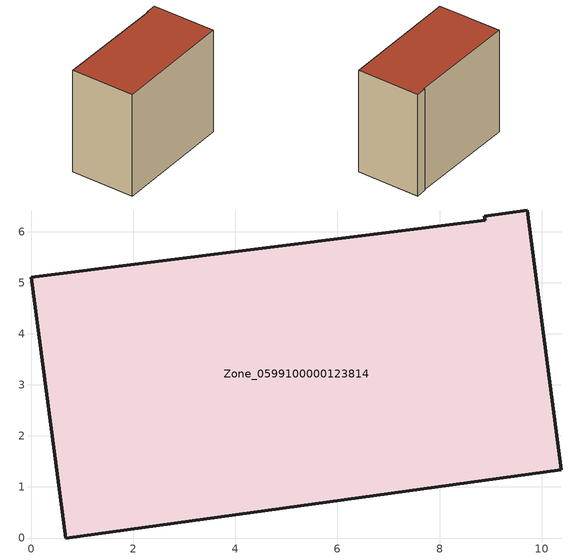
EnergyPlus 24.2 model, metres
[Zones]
Zone_0599100000123814
 floor ground (C_G): 8.89,6.23 8.88,6.31 9.72,6.43 10.38,1.34 0.67,0 0,5.11 z0
 wall outside (C_F): 0.67,0 10.38,1.34 9.72,6.43 8.88,6.31 8.89,6.23 0,5.11 0.67,0 z0:8.59
 roof outside (C_R): 10.38,1.34 9.72,6.43 8.88,6.31 8.89,6.23 0,5.11 0.67,0 z8.59
[BUILDING]
Pand.0599100000123814: North Axis=0; Terrain=City; Loads Convergence Tolerance Value=0.04; Temperature Convergence Tolerance Value=0.4; Solar Distribution=FullExterior; Maximum Number of Warmup Days=25; Minimum Number of Warmup Days=1
[Site:Location]
Rotterdam.The.Hague.AP_ZH_NLD Design_Conditions: Latitude=51.96; Longitude=4.45; Time Zone=1; Elevation=-4.5
[SITE:GROUNDTEMPERATURE:BUILDINGSURFACE]
18, 18, 18, 18, 18, 18, 18, 18, 18, 18, 18, 18
[MATERIAL] Thermal Absorptance=0.9; Solar Absorptance=0.7; Visible Absorptance=0.7
Name | Roughness | Thickness | Conductivity | Density | Specific Heat
G.TI.1992-2005 | MediumSmooth | 0.15 | 0.06 | 540 | 1210
F.TI.1992-2005 | Rough | 0.3 | 0.12 | 1920 | 840
R.TI.1992-2005 | MediumRough | 0.2 | 0.08 | 1500 | 1000
[CONSTRUCTION]
C_G: G.TI.1992-2005
C_F: F.TI.1992-2005
C_R: R.TI.1992-2005
[ZONE]
Zone_0599100000123814: Type=1; Multiplier=1; Ceiling Height=Autocalculate; Volume=Autocalculate; Floor Area=autocalculate; Part of Total Floor Area=Yes
[ZONEINFILTRATION:DESIGNFLOWRATE]
Infil_Zone_0599100000123814: Zone or ZoneList or Space or SpaceList=Zone_0599100000123814; Schedule=AlwaysOn; Design Flow Rate Calculation Method=Flow/Area; Flow Rate per Floor Area=0.0015; Constant Term Coefficient=1; Temperature Term Coefficient=0; Velocity Term Coefficient=0; Velocity Squared Term Coefficient=0
[HVACTEMPLATE:ZONE:IDEALLOADSAIRSYSTEM]
Zone_0599100000123814: Maximum Heating Supply Air Temperature=50; Minimum Cooling Supply Air Temperature=13; Maximum Heating Supply Air Humidity Ratio=0.0156; Minimum Cooling Supply Air Humidity Ratio=0.0077; Heating Limit=NoLimit; Cooling Limit=NoLimit; Dehumidification Control Type=ConstantSensibleHeatRatio; Cooling Sensible Heat Ratio=0.7; Dehumidification Setpoint=60; Humidification Control Type=None; Humidification Setpoint=30; Outdoor Air Method=None; Outdoor Air Flow Rate per Person=0.00944; Outdoor Air Flow Rate per Zone Floor Area=0; Outdoor Air Flow Rate per Zone=0; Demand Controlled Ventilation Type=None; Outdoor Air Economizer Type=NoEconomizer; Heat Recovery Type=None; Sensible Heat Recovery Effectiveness=0.7; Latent Heat Recovery Effectiveness=0.65
[ZONECONTROL:THERMOSTAT]
ThermostatControl_Zone_0599100000123814: Zone or ZoneList=Zone_0599100000123814; Control Type Schedule=DualSetpointControlType; Control 1=Thermostat_Zone_0599100000123814; Temperature Difference Between Cutout And Setpoint=0
[THERMOSTATSETPOINT:DUALSETPOINT]
Thermostat_Zone_0599100000123814: Heating Setpoint Temperature Schedule=HeatingSetpoint_Zone_0599100000123814; Cooling Setpoint Temperature Schedule=CoolingSetpoint_Zone_0599100000123814
[SCHEDULE:COMPACT]
HeatingSetpoint_Zone_0599100000123814: Through: 12/31, For: AllDays, Until: 24:00, 21
CoolingSetpoint_Zone_0599100000123814: Through: 12/31, For: AllDays, Until: 24:00, 24
DualSetpointControlType: Through: 12/31, For: AllDays, Until: 24:00, 4
AlwaysOn: Through: 12/31, For: AllDays, Until: 24:00, 1
